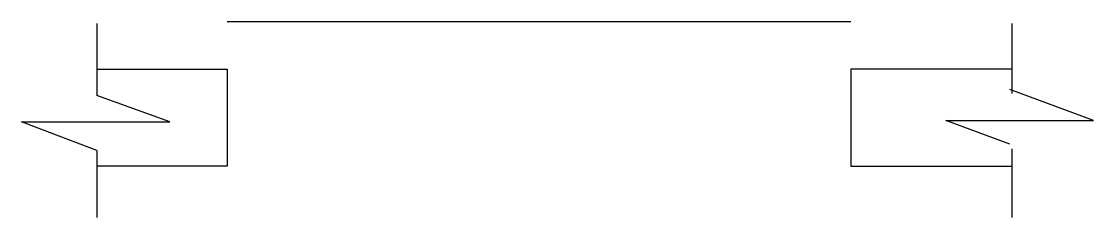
# Model space of a CAD drawing. Header units: metres. Extents: x 13486.4 to 13501.9, y 18511.8 to 18514.6.
import ezdxf

# ---------------------------------------------------------------- set-up
doc = ezdxf.new("R2010")
doc.units = ezdxf.units.M
for name, color, linetype in [('PUB_DIM', 90, 'Continuous'), ('PUB_TEXT', 7, 'Continuous'), ('STAIR', 2, 'Continuous')]:
    doc.layers.add(name, color=color, linetype=linetype)

msp = doc.modelspace()

# ---------------------------------------------------------------- linework, layer by layer
msp.add_lwpolyline([(13487.48, 18513.94), (13489.36, 18513.94), (13489.36, 18512.54), (13487.48, 18512.54)])
at = {"layer": 'PUB_DIM'}
for p, q in [((13487.48, 18514.6), (13487.48, 18513.56)), ((13500.68, 18514.6), (13500.68, 18513.59)), ((13501.86, 18513.2), (13500.65, 18513.65)), ((13488.53, 18513.18), (13487.48, 18513.56)), ((13486.39, 18513.18), (13488.53, 18513.18)), ((13487.48, 18512.77), (13486.39, 18513.18)), ((13499.73, 18513.2), (13501.86, 18513.2)), ((13500.65, 18512.86), (13499.73, 18513.2)), ((13487.48, 18512.77), (13487.48, 18511.8)), ((13500.68, 18512.79), (13500.68, 18511.8))]:
    msp.add_line(p, q, dxfattribs=at)
at = {"layer": 'PUB_TEXT'}
msp.add_lwpolyline([(13500.68, 18513.94), (13498.36, 18513.94), (13498.36, 18512.54), (13500.68, 18512.54)], dxfattribs=at)
at = {"layer": 'STAIR'}
msp.add_lwpolyline([(13489.36, 18514.63), (13498.36, 18514.63)], dxfattribs=at)

doc.saveas('drawing.dxf')
